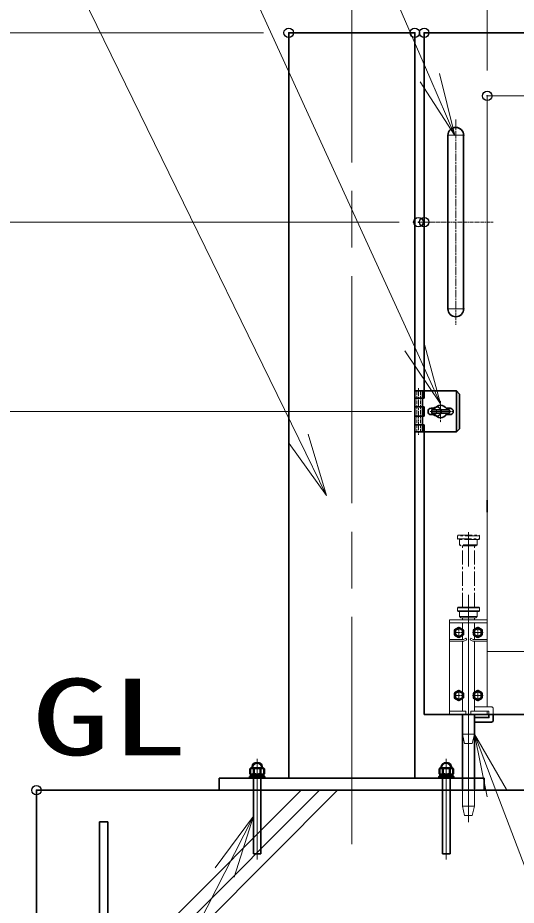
# Model space of a CAD drawing. Units: millimetres, scale not verified. Extents: x -11880 to 11880, y -8400 to 8400.
# Drawn here: x 749 to 1540, y -836 to 570 of the extents above; entities that cross this region are included whole.
import ezdxf
from ezdxf.enums import TextEntityAlignment as Align

# ---------------------------------------------------------------- set-up
doc = ezdxf.new("R2010")
doc.units = ezdxf.units.MM
doc.header["$LTSCALE"] = 30
doc.header["$PDMODE"] = 32
doc.header["$PDSIZE"] = 15
for name, pattern in [('DASHED', [7.5, 6, -1.5]), ('USER1', [9, 6, -0.75, 1.5, -0.75]), ('USER2', [18, 12, -1.5, 3, -1.5]), ('USER3', [1.125, 0.75, -0.125, 0.125, -0.125])]:
    doc.linetypes.add(name, pattern=pattern)
for name, color, linetype, lineweight in [('0-1_外形線', 7, 'Continuous', 35), ('0-2_0', 7, 'Continuous', 18), ('0-3_寸法線', 4, 'Continuous', 18), ('0-5_細線', 2, 'Continuous', 35), ('0-6_隠れ線', 140, 'DASHED', 18), ('0-7_軸線', 200, 'USER2', 15), ('0-C_想像線', 112, 'USER3', 15), ('0-D_AM_0N', 7, 'Continuous', 50), ('0-E_AM_7N', 6, 'USER1', 18), ('1-2_ハッチング', 253, 'Continuous', 13)]:
    doc.layers.add(name, color=color, linetype=linetype, lineweight=lineweight)
doc.layers.add('0-4_Defpoints', color=7, linetype='Continuous')
doc.layers.add('1-0_文字2', color=254, linetype='Continuous')
doc.styles.add('ＭＳ ゴシック', font='')
doc.styles.get('ＭＳ ゴシック').set_extended_font_data('MS Gothic')

# ---------------------------------------------------------------- blocks, each defined once
blk = doc.blocks.new('A$C130E4F3B')
at = {"layer": '0-1_外形線'}
for p, q in [((-375, -4125), (-375, 4125)), ((375, 4125), (375, -4125))]:
    blk.add_line(p, q, dxfattribs=at)
for centre, start, end in [((0, 4125), 0, 180), ((0, -4125), 180, 0)]:
    blk.add_arc(centre, 375, start, end, dxfattribs=at)
at = {"layer": '0-7_軸線'}
for p, q in [((0, 4877.9), (0, -4877.9)), ((0, 4125), (-412.5, 4125)), ((0, 4125), (412.5, 4125)), ((0, -4125), (-412.5, -4125)), ((0, -4125), (412.5, -4125))]:
    blk.add_line(p, q, dxfattribs=at)
at = {"layer": '0-7_軸線', "linetype": 'USER1'}
blk.add_line((-1779.7, 0), (1779.7, 0), dxfattribs=at)
blk = doc.blocks.new('U96')
at = {"layer": '0-D_AM_0N'}
blk.add_lwpolyline([(645, 3787.4), (450, 3674.8), (255, 3787.4), (255, 4012.6), (450, 4125.2), (645, 4012.6)], close=True, dxfattribs=at)
blk.add_circle((450, 3900), 195, dxfattribs=at)
blk.add_circle((450, 3900), 195, dxfattribs=at)
at = {"layer": '0-E_AM_7N'}
for p, q in [((697.7, 3900), (202.3, 3900)), ((450, 4147.7), (450, 3652.3))]:
    blk.add_line(p, q, dxfattribs=at)
blk = doc.blocks.new('U97')
at = {"layer": '0-D_AM_0N'}
blk.add_lwpolyline([(-255, 3787.4), (-450, 3674.8), (-645, 3787.4), (-645, 4012.6), (-450, 4125.2), (-255, 4012.6)], close=True, dxfattribs=at)
blk.add_circle((-450, 3900), 195, dxfattribs=at)
blk.add_circle((-450, 3900), 195, dxfattribs=at)
at = {"layer": '0-E_AM_7N'}
for p, q in [((-202.3, 3900), (-697.7, 3900)), ((-450, 4147.7), (-450, 3652.3))]:
    blk.add_line(p, q, dxfattribs=at)
blk = doc.blocks.new('U98')
at = {"layer": '0-D_AM_0N'}
blk.add_lwpolyline([(645, 787.4), (450, 674.8), (255, 787.4), (255, 1012.6), (450, 1125.2), (645, 1012.6)], close=True, dxfattribs=at)
blk.add_circle((450, 900), 195, dxfattribs=at)
blk.add_circle((450, 900), 195, dxfattribs=at)
at = {"layer": '0-E_AM_7N'}
for p, q in [((697.7, 900), (202.3, 900)), ((450, 1147.7), (450, 652.3))]:
    blk.add_line(p, q, dxfattribs=at)
blk = doc.blocks.new('U99')
at = {"layer": '0-D_AM_0N'}
blk.add_lwpolyline([(-255, 787.4), (-450, 674.8), (-645, 787.4), (-645, 1012.6), (-450, 1125.2), (-255, 1012.6)], close=True, dxfattribs=at)
blk.add_circle((-450, 900), 195, dxfattribs=at)
blk.add_circle((-450, 900), 195, dxfattribs=at)
at = {"layer": '0-E_AM_7N'}
for p, q in [((-202.3, 900), (-697.7, 900)), ((-450, 1147.7), (-450, 652.3))]:
    blk.add_line(p, q, dxfattribs=at)
blk = doc.blocks.new('S249')
at = {"layer": '0-3_寸法線'}
for points in [[(8256650.5, 81756978.8), (8225263.3, 81756978.8), (8194914.5, 81836506.4), (8193844.9, 81839309.3)], [(8195381.6, 81836684.7), (8193844.9, 81839309.3), (8194447.4, 81836328.2)]]:
    blk.add_lwpolyline(points, dxfattribs=at)
blk = doc.blocks.new('S254')
at = {"layer": '0-3_寸法線'}
for points in [[(8122026, 81912200.6), (8173602, 81912200.6), (8191726.2, 81870515.5), (8192922.4, 81867764.3)], [(8191267.7, 81870316.1), (8192922.4, 81867764.3), (8192184.7, 81870714.8)]]:
    blk.add_lwpolyline(points, dxfattribs=at)
blk = doc.blocks.new('S255')
at = {"layer": '0-3_寸法線'}
for points in [[(8134224.8, 81896832.1), (8173100, 81896832.1), (8190991.4, 81857742.1), (8192239.9, 81855014.3)], [(8190536.7, 81857534), (8192239.9, 81855014.3), (8191446, 81857950.2)]]:
    blk.add_lwpolyline(points, dxfattribs=at)
blk = doc.blocks.new('S256')
at = {"layer": '0-3_寸法線'}
for points in [[(8106819.5, 81797519.4), (8163982.7, 81797519.4), (8181965.6, 81832737.4), (8183329.9, 81835409.3)], [(8182410.9, 81832510.1), (8183329.9, 81835409.3), (8181520.3, 81832964.8)]]:
    blk.add_lwpolyline(points, dxfattribs=at)
blk = doc.blocks.new('sfsgfdsgdh')
at = {"layer": '0-1_外形線'}
blk.add_lwpolyline([(-15000, 0), (15000, 0), (15000, -33000), (-15000, -33000)], close=True, dxfattribs=at)
at = {"layer": '0-5_細線'}
for p, q in [((-12000, -29610), (-12000, -1500)), ((-12000, -1500), (-11610, -1500)), ((-11610, -1500), (-11610, -29610))]:
    blk.add_line(p, q, dxfattribs=at)
at = {"layer": '1-2_ハッチング'}
for p, q in [((-15000, -12590.4), (-2409.6, 0)), ((-15000, -13460.4), (-1539.6, 0)), ((-15000, -14330.4), (-669.6, 0))]:
    blk.add_line(p, q, dxfattribs=at)
blk = doc.blocks.new('PROFSP00NL0D66')
at = {"layer": '0-1_外形線'}
for p, q in [((0, 210), (0, 0)), ((0, 16.5), (112.2, 33)), ((0, -210), (0, 0)), ((0, -16.5), (112.2, 0)), ((13.2, 315), (13.2, 18.4)), ((99, 315), (99, 31.1)), ((112.2, 210), (112.2, 0)), ((112.2, -210), (112.2, 0)), ((13.2, -315), (13.2, -14.6)), ((99, -315), (99, -1.9))]:
    blk.add_line(p, q, dxfattribs=at)
for points in [[(56.1, 315), (13.2, 315), (4.2, 306), (0, 210)], [(112.2, 210), (108, 306), (99, 315), (56.1, 315)], [(56.1, -315), (13.2, -315), (4.2, -306), (0, -210)], [(112.2, -210), (108, -306), (99, -315), (56.1, -315)]]:
    blk.add_lwpolyline(points, dxfattribs=at)
blk = doc.blocks.new('PROFSP00NKH4S6')
at = {"layer": '0-1_外形線'}
blk.add_lwpolyline([(0, -360), (75, -360), (75, 360), (0, 360)], close=True, dxfattribs=at)
blk = doc.blocks.new('U270')
at = {"layer": '0-D_AM_0N'}
for p, q in [((8183180.7, 81837671), (8183224.9, 81837696.5)), ((8183180.7, 81837422), (8183180.7, 81837671)), ((8183224.9, 81837696.5), (8183269.9, 81837696.5)), ((8183269.9, 81837696.5), (8183269.9, 81837711.5)), ((8183269.9, 81837696.5), (8183749.9, 81837696.5)), ((8183345.3, 81837422), (8183345.3, 81837671)), ((8183674.5, 81837422), (8183674.5, 81837671)), ((8183749.9, 81837711.5), (8183749.9, 81837696.5)), ((8183749.9, 81837696.5), (8183794.9, 81837696.5)), ((8183839.1, 81837671), (8183794.9, 81837696.5)), ((8183839.1, 81837422), (8183839.1, 81837671)), ((8183180.7, 81837422), (8183224.9, 81837396.5)), ((8183224.9, 81837396.5), (8183794.9, 81837396.5)), ((8183839.1, 81837422), (8183794.9, 81837396.5))]:
    blk.add_line(p, q, dxfattribs=at)
for centre, radius, start, end in [((8183263, 81837551), 145.5, 55.56153, 115.56153), ((8183509.9, 81837711.5), 240, 0, 180), ((8183509.9, 81837152.7), 543.8, 72.38303, 107.61697), ((8183756.8, 81837551), 145.5, 64.43847, 124.43847), ((8183263, 81837542), 145.5, 244.43847, 304.43847), ((8183509.9, 81837940.3), 543.8, 252.38303, 287.61697), ((8183756.8, 81837542), 145.5, 235.56153, 295.56153)]:
    blk.add_arc(centre, radius, start, end, dxfattribs=at)
at = {"layer": '0-E_AM_7N'}
blk.add_line((8183509.9, 81837368.7), (8183509.9, 81837979.2), dxfattribs=at)
blk = doc.blocks.new('U271')
at = {"layer": '0-D_AM_0N'}
for p, q in [((8192180.7, 81837671), (8192224.9, 81837696.5)), ((8192180.7, 81837422), (8192180.7, 81837671)), ((8192224.9, 81837696.5), (8192269.9, 81837696.5)), ((8192269.9, 81837696.5), (8192269.9, 81837711.5)), ((8192269.9, 81837696.5), (8192749.9, 81837696.5)), ((8192345.3, 81837422), (8192345.3, 81837671)), ((8192674.5, 81837422), (8192674.5, 81837671)), ((8192749.9, 81837711.5), (8192749.9, 81837696.5)), ((8192749.9, 81837696.5), (8192794.9, 81837696.5)), ((8192839.1, 81837671), (8192794.9, 81837696.5)), ((8192839.1, 81837422), (8192839.1, 81837671)), ((8192180.7, 81837422), (8192224.9, 81837396.5)), ((8192224.9, 81837396.5), (8192794.9, 81837396.5)), ((8192839.1, 81837422), (8192794.9, 81837396.5))]:
    blk.add_line(p, q, dxfattribs=at)
for centre, radius, start, end in [((8192263, 81837551), 145.5, 55.56153, 115.56153), ((8192509.9, 81837711.5), 240, 0, 180), ((8192509.9, 81837152.7), 543.8, 72.38303, 107.61697), ((8192756.8, 81837551), 145.5, 64.43847, 124.43847), ((8192263, 81837542), 145.5, 244.43847, 304.43847), ((8192509.9, 81837940.3), 543.8, 252.38303, 287.61697), ((8192756.8, 81837542), 145.5, 235.56153, 295.56153)]:
    blk.add_arc(centre, radius, start, end, dxfattribs=at)
at = {"layer": '0-E_AM_7N'}
blk.add_line((8192509.9, 81837368.7), (8192509.9, 81837979.2), dxfattribs=at)
blk = doc.blocks.new('PRCIRCLE')
at = {"layer": '0-2_0'}
blk.add_line((-30, 0), (30, 0), dxfattribs=at)
blk = doc.blocks.new('gdgdgdgd')
at = {"layer": '0-5_細線'}
for p, q in [((0, 975), (360, 975)), ((0, 975), (0, -975)), ((360, 975), (1980, 975)), ((360, 975), (360, -975)), ((450, 975), (450, 630)), ((1980, 975), (2130, 825)), ((1980, 975), (1980, -975)), ((450, 630), (0, 630)), ((2130, 825), (2130, -825)), ((450, 225), (0, 225)), ((450, 225), (450, -225)), ((780, 150), (970.2, 150)), ((810, -75), (810, 75)), ((810, 75), (1650, 75)), ((1489.8, 150), (1680, 150)), ((1650, 75), (1650, -75)), ((450, -225), (0, -225)), ((780, -150), (970.2, -150)), ((1650, -75), (810, -75)), ((1489.8, -150), (1680, -150)), ((0, -630), (450, -630)), ((450, -630), (450, -975)), ((2130, -825), (1980, -975)), ((360, -975), (0, -975)), ((1980, -975), (360, -975))]:
    blk.add_line(p, q, dxfattribs=at)
for centre, radius, start, end in [((780, 0), 150, 90, 270), ((1230, 0), 300, 30, 150), ((1680, 0), 150, 270, 90), ((1230, 0), 300, 210, 330)]:
    blk.add_arc(centre, radius, start, end, dxfattribs=at)
at = {"layer": '0-6_隠れ線'}
for p, q in [((90, 975), (90, -975)), ((270, 975), (270, -975))]:
    blk.add_line(p, q, dxfattribs=at)
at = {"layer": '0-7_軸線'}
for p, q in [((180, 1105.8), (180, -1105.8)), ((1230, 0), (1230, 541.4)), ((1230, 0), (688.6, 0)), ((1230, 0), (1771.4, 0)), ((1230, 0), (1230, -541.4))]:
    blk.add_line(p, q, dxfattribs=at)
at = {"layer": '0-6_隠れ線', "xscale": 12.5, "yscale": 12.5}
blk.add_blockref('PRCIRCLE', (1230, 0), dxfattribs=at)
blk = doc.blocks.new('S261')
at = {"layer": '0-3_寸法線'}
for points in [[(8131939.1, 81881438.5), (8171764.7, 81881438.5), (8185488.3, 81853349.3), (8186805.3, 81850653.8)], [(8185039.1, 81853129.8), (8186805.3, 81850653.8), (8185937.6, 81853568.8)]]:
    blk.add_lwpolyline(points, dxfattribs=at)

msp = doc.modelspace()

# ---------------------------------------------------------------- linework, layer by layer
at = {"layer": '0-1_外形線'}
for p, q in [((4393.88, 546.63), (1393.88, 546.63)), ((1393.88, -20.87), (1393.88, 546.63)), ((1393.88, -533.37), (1393.88, -85.87)), ((1493.88, -193.87), (1493.88, -212.87)), ((1393.88, -533.37), (4393.88, -533.37)), ((1454.38, -533.37), (1454.38, -651.37)), ((1473.38, -533.37), (1473.38, -651.37)), ((1503.38, -533.37), (1503.38, -542.37)), ((1500.38, -545.37), (1473.38, -545.37)), ((778.88, -653.37), (5038.88, -653.37))]:
    msp.add_line(p, q, dxfattribs=at)
for points in [[(1178.88, -634.37), (1378.88, -634.37), (1378.88, 546.63), (1178.88, 546.63)], [(1068.88, -653.37), (1488.88, -653.37), (1488.88, -634.37), (1068.88, -634.37)]]:
    msp.add_lwpolyline(points, close=True, dxfattribs=at)
msp.add_lwpolyline([(1496.38, -533.37), (1496.38, -538.37), (1473.38, -538.37)], dxfattribs=at)
msp.add_arc((1500.38, -542.37), 3, 270, 0, dxfattribs=at)
at = {"layer": '0-2_0'}
for p, q in [((1493.88, -193.87), (1493.88, 446.63)), ((1493.88, 446.63), (4293.88, 446.63))]:
    msp.add_line(p, q, dxfattribs=at)
msp.add_lwpolyline([(4293.88, 446.63), (4293.88, -433.37), (1493.88, -433.37), (1493.88, -212.87)], dxfattribs=at)
at = {"layer": '0-3_寸法線'}
for p, q in [((1493.88, 486.63), (1493.88, 1905.19)), ((1493.88, 486.63), (1493.88, 1905.19)), ((1138.88, 546.63), (-648.71, 546.63)), ((1138.88, 546.63), (-341.51, 546.63)), ((1353.88, 246.63), (-341.51, 246.63)), ((1344.55, 246.63), (-341.51, 246.63)), ((1373.48, -53.37), (-25.4, -53.37))]:
    msp.add_line(p, q, dxfattribs=at)
at = {"layer": '0-4_Defpoints'}
for p in [(1178.88, 546.63), (1178.88, 546.63), (1378.88, 546.63), (1393.88, 546.63), (1493.88, 446.63), (1384.55, 246.63), (1393.88, 246.63), (1413.48, -53.37), (778.88, -653.37)]:
    msp.add_point(p, dxfattribs=at)
at = {"layer": '0-5_細線'}
for p, q in [((1134.88, -634.37), (1122.88, -634.37)), ((1122.88, -634.37), (1122.88, -754.37)), ((1134.88, -754.37), (1134.88, -634.37)), ((1422.88, -634.37), (1422.88, -754.37)), ((1434.88, -634.37), (1422.88, -634.37)), ((1434.88, -754.37), (1434.88, -634.37)), ((1122.88, -754.37), (1134.88, -754.37)), ((1422.88, -754.37), (1434.88, -754.37))]:
    msp.add_line(p, q, dxfattribs=at)
at = {"layer": '0-6_隠れ線'}
for p, q in [((1447.38, -363.37), (1446.38, -364.37)), ((1446.38, -369.37), (1446.38, -364.37)), ((1481.38, -364.37), (1446.38, -364.37)), ((1447.38, -363.37), (1480.38, -363.37)), ((1480.38, -363.37), (1481.38, -364.37)), ((1481.38, -369.37), (1481.38, -364.37)), ((1447.38, -370.37), (1446.38, -369.37)), ((1446.38, -369.37), (1481.38, -369.37)), ((1480.38, -370.37), (1447.38, -370.37)), ((1449.88, -378.37), (1449.88, -370.37)), ((1449.88, -378.37), (1451.88, -380.37)), ((1477.88, -378.37), (1449.88, -378.37)), ((1477.88, -378.37), (1475.88, -380.37)), ((1477.88, -378.37), (1477.88, -370.37)), ((1481.38, -369.37), (1480.38, -370.37)), ((1433.88, -383.37), (1493.88, -383.37)), ((1433.88, -533.37), (1433.88, -383.37)), ((1493.88, -388.37), (1433.88, -388.37)), ((1475.88, -380.37), (1451.88, -380.37)), ((1454.38, -383.37), (1454.38, -380.37)), ((1454.38, -388.37), (1454.38, -414.37)), ((1473.38, -380.37), (1473.38, -383.37)), ((1473.38, -388.37), (1473.38, -399.04)), ((1493.88, -383.37), (1493.88, -521.37)), ((1473.38, -407.7), (1473.38, -414.37)), ((1433.88, -414.37), (1456.11, -414.37)), ((1433.88, -417.37), (1456.82, -417.37)), ((1454.38, -417.37), (1454.38, -528.37)), ((1459.9, -412.48), (1456.11, -414.37)), ((1461.24, -415.16), (1456.82, -417.37)), ((1459.9, -412.48), (1461.24, -415.16)), ((1467.85, -412.48), (1466.51, -415.16)), ((1466.51, -415.16), (1470.93, -417.37)), ((1471.64, -414.37), (1467.85, -412.48)), ((1470.93, -417.37), (1493.88, -417.37)), ((1493.88, -414.37), (1471.64, -414.37)), ((1473.38, -417.37), (1473.38, -528.37)), ((1459.88, -528.37), (1433.88, -528.37)), ((1459.88, -533.37), (1433.88, -533.37)), ((1459.88, -528.37), (1459.88, -533.37)), ((1467.88, -533.37), (1459.88, -533.37)), ((1493.88, -528.37), (1467.88, -528.37)), ((1467.88, -528.37), (1467.88, -533.37)), ((1493.88, -533.37), (1467.88, -533.37)), ((1473.38, -521.37), (1500.38, -521.37)), ((1493.88, -528.37), (1493.88, -533.37)), ((1503.38, -524.37), (1503.38, -533.37)), ((1457.88, -579.37), (1454.38, -564.37)), ((1473.38, -564.37), (1454.38, -564.37)), ((1469.88, -579.37), (1473.38, -564.37)), ((1469.88, -579.37), (1457.88, -579.37)), ((1454.38, -678.37), (1454.38, -651.37)), ((1473.38, -651.37), (1473.38, -678.37)), ((1457.88, -693.37), (1454.38, -678.37)), ((1473.38, -678.37), (1454.38, -678.37)), ((1469.88, -693.37), (1473.38, -678.37)), ((1469.88, -693.37), (1457.88, -693.37))]:
    msp.add_line(p, q, dxfattribs=at)
msp.add_lwpolyline([(1473.38, -528.37), (1496.38, -528.37), (1496.38, -533.37)], dxfattribs=at)
msp.add_arc((1500.38, -524.37), 3, 0, 90, dxfattribs=at)
at = {"layer": '0-7_軸線'}
for p, q in [((1278.88, 701.2), (1278.88, -772.95)), ((1463.88, -703.79), (1463.88, -244.72)), ((1128.88, -603.48), (1128.88, -763.23)), ((1428.88, -603.48), (1428.88, -763.23))]:
    msp.add_line(p, q, dxfattribs=at)
at = {"layer": '0-C_想像線'}
for p, q in [((1447.38, -249.37), (1446.38, -250.37)), ((1446.38, -255.37), (1446.38, -250.37)), ((1481.38, -250.37), (1446.38, -250.37)), ((1447.38, -249.37), (1480.38, -249.37)), ((1480.38, -249.37), (1481.38, -250.37)), ((1481.38, -255.37), (1481.38, -250.37)), ((1447.38, -256.37), (1446.38, -255.37)), ((1446.38, -255.37), (1481.38, -255.37)), ((1480.38, -256.37), (1447.38, -256.37)), ((1449.88, -264.37), (1449.88, -256.37)), ((1449.88, -264.37), (1451.88, -266.37)), ((1477.88, -264.37), (1449.88, -264.37)), ((1475.88, -266.37), (1451.88, -266.37)), ((1454.38, -363.37), (1454.38, -266.37)), ((1473.38, -363.37), (1473.38, -266.37)), ((1477.88, -264.37), (1475.88, -266.37)), ((1477.88, -264.37), (1477.88, -256.37)), ((1481.38, -255.37), (1480.38, -256.37))]:
    msp.add_line(p, q, dxfattribs=at)

# ---------------------------------------------------------------- block references
at = {"layer": '0-1_外形線', "xscale": 0.03333333, "yscale": 0.03333333}
for name, p in [('A$C130E4F3B', (1443.88, 246.63)), ('sfsgfdsgdh', (1278.88, -653.37))]:
    msp.add_blockref(name, p, dxfattribs=at)
at = {"layer": '0-2_0', "xscale": 0.03333333, "yscale": 0.03333333, "rotation": 90}
for name, p in [('PROFSP00NKH4S6', (1128.88, -634.37)), ('PROFSP00NL0D66', (1128.88, -631.87)), ('PROFSP00NKH4S6', (1428.88, -634.37)), ('PROFSP00NL0D66', (1428.88, -631.87))]:
    msp.add_blockref(name, p, dxfattribs=at)
at = {"layer": '0-3_寸法線', "xscale": 0.03333333, "yscale": 0.03333333}
for name in ['S254', 'S255', 'S261', 'S249', 'S256']:
    msp.add_blockref(name, (-271654.79, -2728541.35), dxfattribs=at)
at = {"layer": '0-5_細線', "xscale": 0.03333333, "yscale": 0.03333333}
msp.add_blockref('gdgdgdgd', (1378.88, -53.37), dxfattribs=at)
at = {"layer": '0-D_AM_0N', "xscale": 0.03333333, "yscale": 0.03333333}
for name, p in [('U97', (1463.88, -533.37)), ('U96', (1463.88, -533.37)), ('U99', (1463.88, -533.37)), ('U98', (1463.88, -533.37)), ('U270', (-271654.79, -2728541.35)), ('U271', (-271654.79, -2728541.35))]:
    msp.add_blockref(name, p, dxfattribs=at)

# ---------------------------------------------------------------- texts
at = {"layer": '1-0_文字2', "style": 'ＭＳ ゴシック', "width": 1.5}
msp.add_text('GL', height=121.2, dxfattribs=at).set_placement((771.68, -634.21), align=Align.BOTTOM_LEFT)

doc.saveas('drawing.dxf')
